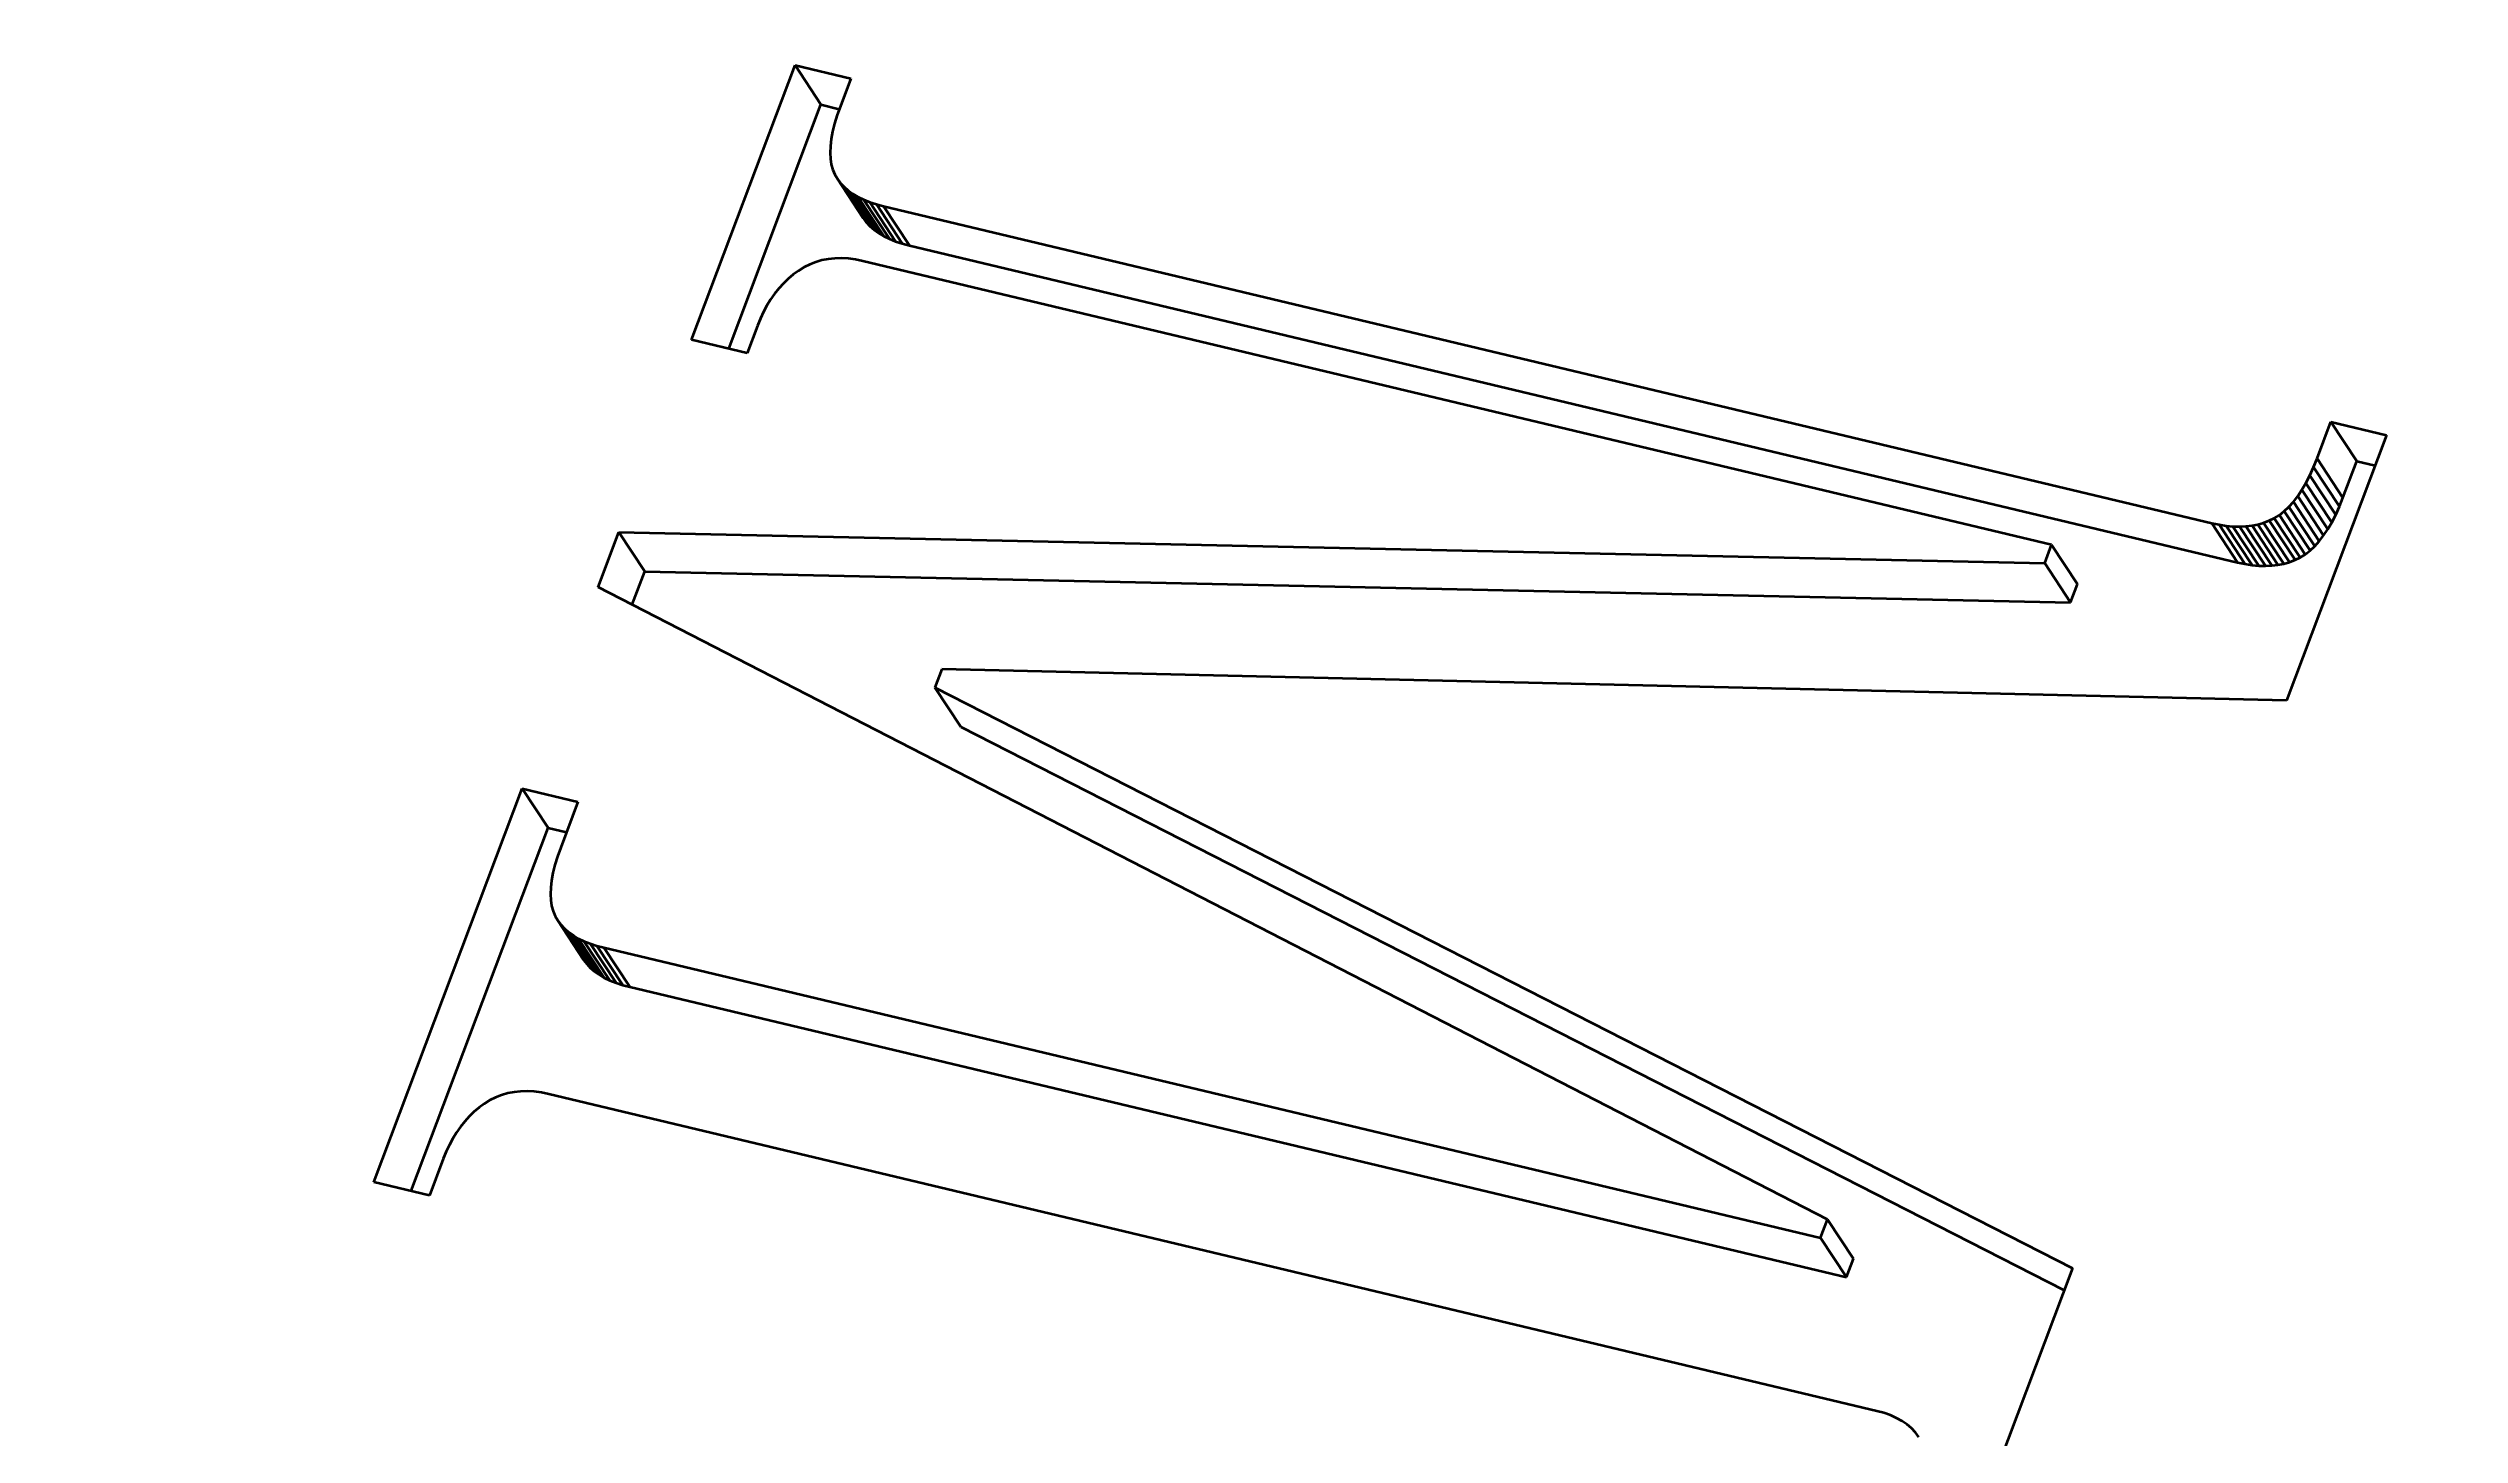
# Model space of a CAD drawing. Header units: millimetres. Extents: x 9439 to 18429, y 1498 to 3280.
# Drawn here: x 11097.46 to 11103.57, y 2332.71 to 2336.22 of the extents above; entities that cross this region are included whole.
import ezdxf

# ---------------------------------------------------------------- set-up
doc = ezdxf.new("R2010")
doc.units = ezdxf.units.MM
doc.layers.add('word_dim', color=253, linetype='Continuous')
doc.styles.get("Standard").update_dxf_attribs({"font": 'romans.shx', "bigfont": 'bigfont.shx'})
doc.dimstyles.new('RS1-6', dxfattribs={"dimscale": 6, "dimtxt": 3.5, "dimasz": 3, "dimexe": 1, "dimexo": 0, "dimgap": 1, "dimtad": 3, "dimdsep": 46, "dimtxsty": 'Standard', "dimblk1": 'OPEN', "dimblk2": 'OPEN', "dimsah": 1, "dimcen": 0, "dimclrd": 256, "dimclre": 256, "dimclrt": 3, "dimadec": 0, "dimazin": 0, "dimtfac": 1, "dimtmove": 0, "dimatfit": 3, "dimldrblk": 'OPEN', "dimfxl": 0, "dimtolj": 1, "dimtzin": 0, "dimarcsym": 0})

# ---------------------------------------------------------------- blocks, each defined once
blk = doc.blocks.new('A$C283119B7')
at = {"color": 7, "lineweight": 35, "ltscale": 0.018579}
blk.add_line((-77.0014, 215.4693), (-76.739, 216.1647), dxfattribs=at)
at = {"color": 7, "lineweight": 35, "ltscale": 0.003627}
for p, q in [((-76.739, 216.1647), (-76.5979, 216.131)), ((-76.8603, 215.4357), (-77.0014, 215.4693)), ((-72.85, 215.2619), (-72.7089, 215.2282)), ((-77.4297, 214.3336), (-77.2886, 214.2999)), ((-77.6645, 213.3033), (-77.8056, 213.337))]:
    blk.add_line(p, q, dxfattribs=at)
at = {"color": 7, "lineweight": 35, "ltscale": 0.002981}
for p, q in [((-76.739, 216.1647), (-76.6735, 216.0651)), ((-76.6317, 215.8768), (-76.5662, 215.7772)), ((-76.6239, 215.8663), (-76.5584, 215.7667)), ((-76.6148, 215.8566), (-76.5492, 215.757)), ((-76.5329, 215.8128), (-76.4673, 215.7132)), ((-72.85, 215.2619), (-72.7845, 215.1623)), ((-72.8849, 215.1692), (-72.8194, 215.0696)), ((-72.9233, 215.0894), (-72.8577, 214.9898)), ((-73.0202, 215.0064), (-72.9546, 214.9068)), ((-72.9805, 215.026), (-72.915, 214.9264)), ((-72.9563, 215.0465), (-72.8908, 214.9469)), ((-73.1518, 215.0055), (-73.0862, 214.9059)), ((-73.0651, 214.9974), (-72.9995, 214.8978)), ((-73.5745, 214.9042), (-73.5089, 214.8046)), ((-76.3847, 214.5896), (-76.3191, 214.4899)), ((-77.4297, 214.3336), (-77.3642, 214.234)), ((-77.3321, 213.989), (-77.2665, 213.8894)), ((-77.3229, 213.9792), (-77.2574, 213.8796)), ((-77.3125, 213.9701), (-77.247, 213.8705)), ((-77.3008, 213.9618), (-77.2353, 213.8622)), ((-77.2878, 213.9541), (-77.2222, 213.8545)), ((-77.2735, 213.9472), (-77.2079, 213.8476)), ((-74.1421, 213.1954), (-74.0766, 213.0958))]:
    blk.add_line(p, q, dxfattribs=at)
at = {"color": 7, "lineweight": 35, "ltscale": 0.001858}
blk.add_line((-76.5979, 216.131), (-76.6242, 216.0615), dxfattribs=at)
at = {"color": 7, "lineweight": 35, "ltscale": 0.01652}
blk.add_line((-76.9067, 215.4467), (-76.6735, 216.0651), dxfattribs=at)
at = {"color": 7, "lineweight": 35, "ltscale": 0.001199}
blk.add_line((-76.6735, 216.0651), (-76.6269, 216.0539), dxfattribs=at)
at = {"color": 7, "lineweight": 35, "ltscale": 0.000599967}
blk.add_line((-76.6242, 216.0615), (-76.6322, 216.0389), dxfattribs=at)
at = {"color": 7, "lineweight": 35, "ltscale": 0.000486202}
blk.add_line((-76.6437, 215.9972), (-76.6474, 215.9781), dxfattribs=at)
at = {"color": 7, "lineweight": 35, "ltscale": 0.000521815}
blk.add_line((-76.6387, 216.0174), (-76.6437, 215.9972), dxfattribs=at)
at = {"color": 7, "lineweight": 35, "ltscale": 0.0005592}
blk.add_line((-76.6322, 216.0389), (-76.6387, 216.0174), dxfattribs=at)
at = {"color": 7, "lineweight": 35, "ltscale": 0.000420207}
blk.add_line((-76.6496, 215.9602), (-76.6503, 215.9434), dxfattribs=at)
at = {"color": 7, "lineweight": 35, "ltscale": 0.000390066}
blk.add_line((-76.6503, 215.9434), (-76.6494, 215.9278), dxfattribs=at)
at = {"color": 7, "lineweight": 35, "ltscale": 0.000451202}
blk.add_line((-76.6474, 215.9781), (-76.6496, 215.9602), dxfattribs=at)
at = {"color": 7, "lineweight": 35, "ltscale": 0.000365216}
blk.add_line((-76.6494, 215.9278), (-76.6473, 215.9134), dxfattribs=at)
at = {"color": 7, "lineweight": 35, "ltscale": 0.000344824}
blk.add_line((-76.6473, 215.9134), (-76.6435, 215.9001), dxfattribs=at)
at = {"color": 7, "lineweight": 35, "ltscale": 0.000328627}
blk.add_line((-76.6435, 215.9001), (-76.6383, 215.888), dxfattribs=at)
at = {"color": 7, "lineweight": 35, "ltscale": 0.000324238}
blk.add_line((-76.6383, 215.888), (-76.6317, 215.8768), dxfattribs=at)
at = {"color": 7, "lineweight": 35, "ltscale": 0.000326539}
blk.add_line((-76.6317, 215.8768), (-76.6239, 215.8663), dxfattribs=at)
at = {"color": 7, "lineweight": 35, "ltscale": 0.000334165}
for p, q in [((-76.6239, 215.8663), (-76.6148, 215.8566)), ((-77.2665, 213.8894), (-77.2574, 213.8796))]:
    blk.add_line(p, q, dxfattribs=at)
at = {"color": 7, "lineweight": 35, "ltscale": 0.000344682}
for p, q in [((-76.6148, 215.8566), (-76.6044, 215.8475)), ((-77.3229, 213.9792), (-77.3125, 213.9701)), ((-77.2574, 213.8796), (-77.247, 213.8705))]:
    blk.add_line(p, q, dxfattribs=at)
at = {"color": 7, "lineweight": 35, "ltscale": 0.000359682}
for p, q in [((-76.6044, 215.8475), (-76.5927, 215.8392)), ((-76.5387, 215.7479), (-76.527, 215.7396)), ((-77.3125, 213.9701), (-77.3008, 213.9618)), ((-77.247, 213.8705), (-77.2353, 213.8622))]:
    blk.add_line(p, q, dxfattribs=at)
at = {"color": 7, "lineweight": 35, "ltscale": 0.002983}
for p, q in [((-76.6044, 215.8475), (-76.5387, 215.7479)), ((-76.5927, 215.8392), (-76.527, 215.7396)), ((-76.5797, 215.8315), (-76.5141, 215.7319)), ((-76.5653, 215.8246), (-76.4997, 215.725)), ((-76.5148, 215.808), (-76.4491, 215.7084)), ((-72.894, 215.1468), (-72.8283, 215.0472)), ((-72.934, 215.0735), (-72.8683, 214.9739)), ((-73.0065, 215.0117), (-72.9408, 214.9121)), ((-72.9933, 215.0181), (-72.9276, 214.9185)), ((-72.945, 215.0592), (-72.8793, 214.9596)), ((-77.185, 214.9826), (-77.1193, 214.883)), ((-73.557, 214.9506), (-73.4914, 214.851)), ((-73.1154, 214.9988), (-73.0497, 214.8992)), ((-73.0981, 214.9972), (-73.0324, 214.8976)), ((-73.0346, 215.0023), (-72.9689, 214.9027)), ((-77.34, 213.9994), (-77.2743, 213.8998)), ((-77.258, 213.941), (-77.1923, 213.8414)), ((-77.2411, 213.9354), (-77.1754, 213.8358)), ((-74.1247, 213.2418), (-74.059, 213.1422))]:
    blk.add_line(p, q, dxfattribs=at)
at = {"color": 7, "lineweight": 35, "ltscale": 0.000375773}
blk.add_line((-76.5927, 215.8392), (-76.5797, 215.8315), dxfattribs=at)
at = {"color": 7, "lineweight": 35, "ltscale": 0.000399589}
for p, q in [((-76.5797, 215.8315), (-76.5653, 215.8246)), ((-76.5141, 215.7319), (-76.4997, 215.725))]:
    blk.add_line(p, q, dxfattribs=at)
at = {"color": 7, "lineweight": 35, "ltscale": 0.000420773}
blk.add_line((-76.5653, 215.8246), (-76.5497, 215.8183), dxfattribs=at)
at = {"color": 7, "lineweight": 35, "ltscale": 0.000443264}
for p, q in [((-76.5497, 215.8183), (-76.5329, 215.8128)), ((-77.258, 213.941), (-77.2411, 213.9354)), ((-77.1923, 213.8414), (-77.1754, 213.8358))]:
    blk.add_line(p, q, dxfattribs=at)
at = {"color": 7, "lineweight": 35, "ltscale": 0.002979}
for p, q in [((-76.5497, 215.8183), (-76.4843, 215.7187)), ((-72.913, 215.1069), (-72.8476, 215.0073)), ((-72.9032, 215.1261), (-72.8378, 215.0265)), ((-72.9682, 215.0354), (-72.9027, 214.9358)), ((-73.1332, 215.0016), (-73.0678, 214.902)), ((-73.0812, 214.9967), (-73.0158, 214.8971)), ((-73.0495, 214.9992), (-72.984, 214.8996)), ((-77.2228, 213.9306), (-77.1574, 213.831))]:
    blk.add_line(p, q, dxfattribs=at)
at = {"color": 7, "lineweight": 35, "ltscale": 0.000467568}
blk.add_line((-76.5329, 215.8128), (-76.5148, 215.808), dxfattribs=at)
at = {"color": 7, "lineweight": 35, "ltscale": 0.086436}
blk.add_line((-76.5148, 215.808), (-73.1518, 215.0055), dxfattribs=at)
at = {"color": 7, "lineweight": 35, "ltscale": 0.000326463}
for p, q in [((-76.5662, 215.7772), (-76.5584, 215.7667)), ((-77.2743, 213.8998), (-77.2665, 213.8894))]:
    blk.add_line(p, q, dxfattribs=at)
at = {"color": 7, "lineweight": 35, "ltscale": 0.000334234}
for p, q in [((-76.5584, 215.7667), (-76.5492, 215.757)), ((-77.3321, 213.989), (-77.3229, 213.9792))]:
    blk.add_line(p, q, dxfattribs=at)
at = {"color": 7, "lineweight": 35, "ltscale": 0.000346984}
blk.add_line((-76.5492, 215.757), (-76.5387, 215.7479), dxfattribs=at)
at = {"color": 7, "lineweight": 35, "ltscale": 0.000375724}
blk.add_line((-76.527, 215.7396), (-76.5141, 215.7319), dxfattribs=at)
at = {"color": 7, "lineweight": 35, "ltscale": 0.000415113}
blk.add_line((-76.4997, 215.725), (-76.4843, 215.7187), dxfattribs=at)
at = {"color": 7, "lineweight": 35, "ltscale": 0.000446165}
blk.add_line((-76.4843, 215.7187), (-76.4673, 215.7132), dxfattribs=at)
at = {"color": 7, "lineweight": 35, "ltscale": 0.000470517}
blk.add_line((-76.4673, 215.7132), (-76.4491, 215.7084), dxfattribs=at)
at = {"color": 7, "lineweight": 35, "ltscale": 0.086434}
for p, q in [((-76.4491, 215.7084), (-73.0862, 214.9059)), ((-73.9998, 212.7572), (-77.3627, 213.5597))]:
    blk.add_line(p, q, dxfattribs=at)
at = {"color": 7, "lineweight": 35, "ltscale": 0.000419122}
blk.add_line((-76.7564, 215.6241), (-76.7685, 215.6125), dxfattribs=at)
at = {"color": 7, "lineweight": 35, "ltscale": 0.000418213}
blk.add_line((-76.7436, 215.6348), (-76.7564, 215.6241), dxfattribs=at)
at = {"color": 7, "lineweight": 35, "ltscale": 0.000415421}
for p, q in [((-76.7301, 215.6446), (-76.7436, 215.6348)), ((-77.5258, 213.5355), (-77.5392, 213.5257))]:
    blk.add_line(p, q, dxfattribs=at)
at = {"color": 7, "lineweight": 35, "ltscale": 0.000412}
blk.add_line((-76.7161, 215.6533), (-76.7301, 215.6446), dxfattribs=at)
at = {"color": 7, "lineweight": 35, "ltscale": 0.000406323}
blk.add_line((-76.7016, 215.6606), (-76.7161, 215.6533), dxfattribs=at)
at = {"color": 7, "lineweight": 35, "ltscale": 0.000406057}
blk.add_line((-76.6864, 215.6664), (-76.7016, 215.6606), dxfattribs=at)
at = {"color": 7, "lineweight": 35, "ltscale": 0.00040065}
blk.add_line((-76.6711, 215.6709), (-76.6864, 215.6664), dxfattribs=at)
at = {"color": 7, "lineweight": 35, "ltscale": 0.00041028}
blk.add_line((-76.6549, 215.6741), (-76.6711, 215.6709), dxfattribs=at)
at = {"color": 7, "lineweight": 35, "ltscale": 0.000417272}
blk.add_line((-76.6383, 215.6758), (-76.6549, 215.6741), dxfattribs=at)
at = {"color": 7, "lineweight": 35, "ltscale": 0.00042734}
blk.add_line((-76.6212, 215.6761), (-76.6383, 215.6758), dxfattribs=at)
at = {"color": 7, "lineweight": 35, "ltscale": 0.000437149}
blk.add_line((-76.6038, 215.6751), (-76.6212, 215.6761), dxfattribs=at)
at = {"color": 7, "lineweight": 35, "ltscale": 0.000455689}
blk.add_line((-76.5857, 215.6727), (-76.6038, 215.6751), dxfattribs=at)
at = {"color": 7, "lineweight": 35, "ltscale": 0.00047355}
blk.add_line((-76.5672, 215.6689), (-76.5857, 215.6727), dxfattribs=at)
at = {"color": 7, "lineweight": 35, "ltscale": 0.077366}
blk.add_line((-73.557, 214.9506), (-76.5672, 215.6689), dxfattribs=at)
at = {"color": 7, "lineweight": 35, "ltscale": 0.000460855}
blk.add_line((-76.81, 215.5567), (-76.8186, 215.5404), dxfattribs=at)
at = {"color": 7, "lineweight": 35, "ltscale": 0.000447585}
blk.add_line((-76.8007, 215.572), (-76.81, 215.5567), dxfattribs=at)
at = {"color": 7, "lineweight": 35, "ltscale": 0.000440424}
blk.add_line((-76.7906, 215.5864), (-76.8007, 215.572), dxfattribs=at)
at = {"color": 7, "lineweight": 35, "ltscale": 0.000430866}
blk.add_line((-76.7798, 215.5999), (-76.7906, 215.5864), dxfattribs=at)
at = {"color": 7, "lineweight": 35, "ltscale": 0.000423573}
blk.add_line((-76.7685, 215.6125), (-76.7798, 215.5999), dxfattribs=at)
at = {"color": 7, "lineweight": 35, "ltscale": 0.001859}
blk.add_line((-76.8339, 215.5052), (-76.8603, 215.4357), dxfattribs=at)
at = {"color": 7, "lineweight": 35, "ltscale": 0.00048816}
blk.add_line((-76.8266, 215.5233), (-76.8339, 215.5052), dxfattribs=at)
at = {"color": 7, "lineweight": 35, "ltscale": 0.000472088}
blk.add_line((-76.8186, 215.5404), (-76.8266, 215.5233), dxfattribs=at)
at = {"color": 7, "lineweight": 35, "ltscale": 0.002476}
for p, q in [((-72.8849, 215.1692), (-72.85, 215.2619)), ((-72.8194, 215.0696), (-72.7845, 215.1623)), ((-77.6296, 213.396), (-77.6645, 213.3033))]:
    blk.add_line(p, q, dxfattribs=at)
at = {"color": 7, "lineweight": 35, "ltscale": 0.017959}
blk.add_line((-72.7089, 215.2282), (-72.9624, 214.5561), dxfattribs=at)
at = {"color": 7, "lineweight": 35, "ltscale": 0.000567935}
blk.add_line((-72.9032, 215.1261), (-72.894, 215.1468), dxfattribs=at)
at = {"color": 7, "lineweight": 35, "ltscale": 0.000603464}
blk.add_line((-72.894, 215.1468), (-72.8849, 215.1692), dxfattribs=at)
at = {"color": 7, "lineweight": 35, "ltscale": 0.001195}
for p, q in [((-72.7845, 215.1623), (-72.7379, 215.1512)), ((-77.3642, 214.234), (-77.3177, 214.2229))]:
    blk.add_line(p, q, dxfattribs=at)
at = {"color": 7, "lineweight": 35, "ltscale": 0.000451381}
for p, q in [((-72.945, 215.0592), (-72.934, 215.0735)), ((-72.8793, 214.9596), (-72.8683, 214.9739))]:
    blk.add_line(p, q, dxfattribs=at)
at = {"color": 7, "lineweight": 35, "ltscale": 0.000479551}
blk.add_line((-72.934, 215.0735), (-72.9233, 215.0894), dxfattribs=at)
at = {"color": 7, "lineweight": 35, "ltscale": 0.000507768}
blk.add_line((-72.9233, 215.0894), (-72.913, 215.1069), dxfattribs=at)
at = {"color": 7, "lineweight": 35, "ltscale": 0.000537232}
for p, q in [((-72.913, 215.1069), (-72.9032, 215.1261)), ((-72.8476, 215.0073), (-72.8378, 215.0265))]:
    blk.add_line(p, q, dxfattribs=at)
at = {"color": 7, "lineweight": 35, "ltscale": 0.00060224}
blk.add_line((-72.8283, 215.0472), (-72.8194, 215.0696), dxfattribs=at)
at = {"color": 7, "lineweight": 35, "ltscale": 0.000374626}
blk.add_line((-73.0346, 215.0023), (-73.0202, 215.0064), dxfattribs=at)
at = {"color": 7, "lineweight": 35, "ltscale": 0.000366603}
blk.add_line((-73.0202, 215.0064), (-73.0065, 215.0117), dxfattribs=at)
at = {"color": 7, "lineweight": 35, "ltscale": 0.000366928}
for p, q in [((-73.0065, 215.0117), (-72.9933, 215.0181)), ((-72.9408, 214.9121), (-72.9276, 214.9185))]:
    blk.add_line(p, q, dxfattribs=at)
at = {"color": 7, "lineweight": 35, "ltscale": 0.000375615}
blk.add_line((-72.9933, 215.0181), (-72.9805, 215.026), dxfattribs=at)
at = {"color": 7, "lineweight": 35, "ltscale": 0.00038828}
blk.add_line((-72.9805, 215.026), (-72.9682, 215.0354), dxfattribs=at)
at = {"color": 7, "lineweight": 35, "ltscale": 0.000405374}
blk.add_line((-72.9682, 215.0354), (-72.9563, 215.0465), dxfattribs=at)
at = {"color": 7, "lineweight": 35, "ltscale": 0.000425062}
blk.add_line((-72.9563, 215.0465), (-72.945, 215.0592), dxfattribs=at)
at = {"color": 7, "lineweight": 35, "ltscale": 0.000506234}
blk.add_line((-72.8577, 214.9898), (-72.8476, 215.0073), dxfattribs=at)
at = {"color": 7, "lineweight": 35, "ltscale": 0.000570454}
blk.add_line((-72.8378, 215.0265), (-72.8283, 215.0472), dxfattribs=at)
at = {"color": 7, "lineweight": 35, "ltscale": 0.003717}
blk.add_line((-77.2375, 214.8435), (-77.185, 214.9826), dxfattribs=at)
at = {"color": 7, "lineweight": 35, "ltscale": 0.090283}
blk.add_line((-77.185, 214.9826), (-73.5745, 214.9042), dxfattribs=at)
at = {"color": 7, "lineweight": 35, "ltscale": 0.001238}
for p, q in [((-73.5745, 214.9042), (-73.557, 214.9506)), ((-76.3672, 214.6359), (-76.3847, 214.5896))]:
    blk.add_line(p, q, dxfattribs=at)
at = {"color": 7, "lineweight": 35, "ltscale": 0.000474075}
blk.add_line((-73.1518, 215.0055), (-73.1332, 215.0016), dxfattribs=at)
at = {"color": 7, "lineweight": 35, "ltscale": 0.000450933}
blk.add_line((-73.1332, 215.0016), (-73.1154, 214.9988), dxfattribs=at)
at = {"color": 7, "lineweight": 35, "ltscale": 0.000435179}
for p, q in [((-73.1154, 214.9988), (-73.0981, 214.9972)), ((-73.0497, 214.8992), (-73.0324, 214.8976))]:
    blk.add_line(p, q, dxfattribs=at)
at = {"color": 7, "lineweight": 35, "ltscale": 0.000421314}
blk.add_line((-73.0981, 214.9972), (-73.0812, 214.9967), dxfattribs=at)
at = {"color": 7, "lineweight": 35, "ltscale": 0.000403198}
blk.add_line((-73.0812, 214.9967), (-73.0651, 214.9974), dxfattribs=at)
at = {"color": 7, "lineweight": 35, "ltscale": 0.00039332}
blk.add_line((-73.0651, 214.9974), (-73.0495, 214.9992), dxfattribs=at)
at = {"color": 7, "lineweight": 35, "ltscale": 0.00037988}
blk.add_line((-73.0495, 214.9992), (-73.0346, 215.0023), dxfattribs=at)
at = {"color": 7, "lineweight": 35, "ltscale": 0.000407607}
blk.add_line((-72.9027, 214.9358), (-72.8908, 214.9469), dxfattribs=at)
at = {"color": 7, "lineweight": 35, "ltscale": 0.000427105}
blk.add_line((-72.8908, 214.9469), (-72.8793, 214.9596), dxfattribs=at)
at = {"color": 7, "lineweight": 35, "ltscale": 0.000477849}
blk.add_line((-72.8683, 214.9739), (-72.8577, 214.9898), dxfattribs=at)
at = {"color": 7, "lineweight": 35, "ltscale": 0.000471109}
blk.add_line((-73.0862, 214.9059), (-73.0678, 214.902), dxfattribs=at)
at = {"color": 7, "lineweight": 35, "ltscale": 0.000456951}
blk.add_line((-73.0678, 214.902), (-73.0497, 214.8992), dxfattribs=at)
at = {"color": 7, "lineweight": 35, "ltscale": 0.000415213}
blk.add_line((-73.0324, 214.8976), (-73.0158, 214.8971), dxfattribs=at)
at = {"color": 7, "lineweight": 35, "ltscale": 0.000406247}
blk.add_line((-73.0158, 214.8971), (-72.9995, 214.8978), dxfattribs=at)
at = {"color": 7, "lineweight": 35, "ltscale": 0.00039029}
blk.add_line((-72.9995, 214.8978), (-72.984, 214.8996), dxfattribs=at)
at = {"color": 7, "lineweight": 35, "ltscale": 0.000385845}
blk.add_line((-72.984, 214.8996), (-72.9689, 214.9027), dxfattribs=at)
at = {"color": 7, "lineweight": 35, "ltscale": 0.00037172}
blk.add_line((-72.9689, 214.9027), (-72.9546, 214.9068), dxfattribs=at)
at = {"color": 7, "lineweight": 35, "ltscale": 0.000369415}
blk.add_line((-72.9546, 214.9068), (-72.9408, 214.9121), dxfattribs=at)
at = {"color": 7, "lineweight": 35, "ltscale": 0.000373065}
blk.add_line((-72.9276, 214.9185), (-72.915, 214.9264), dxfattribs=at)
at = {"color": 7, "lineweight": 35, "ltscale": 0.000385862}
blk.add_line((-72.915, 214.9264), (-72.9027, 214.9358), dxfattribs=at)
at = {"color": 7, "lineweight": 35, "ltscale": 0.087518}
blk.add_line((-74.1247, 213.2418), (-77.2375, 214.8435), dxfattribs=at)
at = {"color": 7, "lineweight": 35, "ltscale": 0.002244}
blk.add_line((-77.151, 214.7991), (-77.1193, 214.883), dxfattribs=at)
at = {"color": 7, "lineweight": 35, "ltscale": 0.09028}
blk.add_line((-77.1193, 214.883), (-73.5089, 214.8046), dxfattribs=at)
at = {"color": 7, "lineweight": 35, "ltscale": 0.001239}
for p, q in [((-73.5089, 214.8046), (-73.4914, 214.851)), ((-74.1421, 213.1954), (-74.1247, 213.2418))]:
    blk.add_line(p, q, dxfattribs=at)
at = {"color": 7, "lineweight": 35, "ltscale": 0.080845}
blk.add_line((-76.3847, 214.5896), (-73.5046, 213.1191), dxfattribs=at)
at = {"color": 7, "lineweight": 35, "ltscale": 0.085143}
blk.add_line((-72.9624, 214.5561), (-76.3672, 214.6359), dxfattribs=at)
at = {"color": 7, "lineweight": 35, "ltscale": 0.078421}
blk.add_line((-76.3191, 214.4899), (-73.5253, 213.0636), dxfattribs=at)
at = {"color": 7, "lineweight": 35, "ltscale": 0.026629}
blk.add_line((-77.8056, 213.337), (-77.4297, 214.3336), dxfattribs=at)
at = {"color": 7, "lineweight": 35, "ltscale": 0.003096}
blk.add_line((-77.2886, 214.2999), (-77.3323, 214.1841), dxfattribs=at)
at = {"color": 7, "lineweight": 35, "ltscale": 0.024572}
blk.add_line((-77.7111, 213.3144), (-77.3642, 214.234), dxfattribs=at)
at = {"color": 7, "lineweight": 35, "ltscale": 0.000560181}
blk.add_line((-77.3402, 214.1615), (-77.3468, 214.1401), dxfattribs=at)
at = {"color": 7, "lineweight": 35, "ltscale": 0.000598859}
blk.add_line((-77.3323, 214.1841), (-77.3402, 214.1615), dxfattribs=at)
at = {"color": 7, "lineweight": 35, "ltscale": 0.000451788}
blk.add_line((-77.3556, 214.1007), (-77.3577, 214.0827), dxfattribs=at)
at = {"color": 7, "lineweight": 35, "ltscale": 0.000486109}
blk.add_line((-77.352, 214.1198), (-77.3556, 214.1007), dxfattribs=at)
at = {"color": 7, "lineweight": 35, "ltscale": 0.000522555}
blk.add_line((-77.3468, 214.1401), (-77.352, 214.1198), dxfattribs=at)
at = {"color": 7, "lineweight": 35, "ltscale": 0.000419444}
blk.add_line((-77.3577, 214.0827), (-77.3584, 214.066), dxfattribs=at)
at = {"color": 7, "lineweight": 35, "ltscale": 0.000389876}
blk.add_line((-77.3584, 214.066), (-77.3576, 214.0504), dxfattribs=at)
at = {"color": 7, "lineweight": 35, "ltscale": 0.000365404}
blk.add_line((-77.3576, 214.0504), (-77.3554, 214.036), dxfattribs=at)
at = {"color": 7, "lineweight": 35, "ltscale": 0.000343907}
blk.add_line((-77.3554, 214.036), (-77.3517, 214.0227), dxfattribs=at)
at = {"color": 7, "lineweight": 35, "ltscale": 0.000329917}
blk.add_line((-77.3517, 214.0227), (-77.3465, 214.0106), dxfattribs=at)
at = {"color": 7, "lineweight": 35, "ltscale": 0.000322697}
blk.add_line((-77.3465, 214.0106), (-77.34, 213.9994), dxfattribs=at)
at = {"color": 7, "lineweight": 35, "ltscale": 0.000328221}
blk.add_line((-77.34, 213.9994), (-77.3321, 213.989), dxfattribs=at)
at = {"color": 7, "lineweight": 35, "ltscale": 0.000378451}
for p, q in [((-77.3008, 213.9618), (-77.2878, 213.9541)), ((-77.2353, 213.8622), (-77.2222, 213.8545))]:
    blk.add_line(p, q, dxfattribs=at)
at = {"color": 7, "lineweight": 35, "ltscale": 0.000397174}
for p, q in [((-77.2878, 213.9541), (-77.2735, 213.9472)), ((-77.2222, 213.8545), (-77.2079, 213.8476))]:
    blk.add_line(p, q, dxfattribs=at)
at = {"color": 7, "lineweight": 35, "ltscale": 0.000417621}
blk.add_line((-77.2735, 213.9472), (-77.258, 213.941), dxfattribs=at)
at = {"color": 7, "lineweight": 35, "ltscale": 0.000473687}
blk.add_line((-77.2411, 213.9354), (-77.2228, 213.9306), dxfattribs=at)
at = {"color": 7, "lineweight": 35, "ltscale": 0.07918}
blk.add_line((-77.2228, 213.9306), (-74.1421, 213.1954), dxfattribs=at)
at = {"color": 7, "lineweight": 35, "ltscale": 0.00042049}
blk.add_line((-77.2079, 213.8476), (-77.1923, 213.8414), dxfattribs=at)
at = {"color": 7, "lineweight": 35, "ltscale": 0.000467766}
blk.add_line((-77.1754, 213.8358), (-77.1574, 213.831), dxfattribs=at)
at = {"color": 7, "lineweight": 35, "ltscale": 0.079183}
blk.add_line((-77.1574, 213.831), (-74.0766, 213.0958), dxfattribs=at)
at = {"color": 7, "lineweight": 35, "ltscale": 0.0004151}
blk.add_line((-77.5116, 213.5441), (-77.5258, 213.5355), dxfattribs=at)
at = {"color": 7, "lineweight": 35, "ltscale": 0.000403168}
blk.add_line((-77.4972, 213.5514), (-77.5116, 213.5441), dxfattribs=at)
at = {"color": 7, "lineweight": 35, "ltscale": 0.000406091}
blk.add_line((-77.4821, 213.5573), (-77.4972, 213.5514), dxfattribs=at)
at = {"color": 7, "lineweight": 35, "ltscale": 0.000406512}
blk.add_line((-77.4665, 213.5618), (-77.4821, 213.5573), dxfattribs=at)
at = {"color": 7, "lineweight": 35, "ltscale": 0.000404289}
blk.add_line((-77.4506, 213.5649), (-77.4665, 213.5618), dxfattribs=at)
at = {"color": 7, "lineweight": 35, "ltscale": 0.000417361}
blk.add_line((-77.434, 213.5666), (-77.4506, 213.5649), dxfattribs=at)
at = {"color": 7, "lineweight": 35, "ltscale": 0.000427321}
blk.add_line((-77.4169, 213.567), (-77.434, 213.5666), dxfattribs=at)
at = {"color": 7, "lineweight": 35, "ltscale": 0.00044019}
blk.add_line((-77.3993, 213.5659), (-77.4169, 213.567), dxfattribs=at)
at = {"color": 7, "lineweight": 35, "ltscale": 0.000455702}
blk.add_line((-77.3813, 213.5635), (-77.3993, 213.5659), dxfattribs=at)
at = {"color": 7, "lineweight": 35, "ltscale": 0.000473359}
blk.add_line((-77.3627, 213.5597), (-77.3813, 213.5635), dxfattribs=at)
at = {"color": 7, "lineweight": 35, "ltscale": 0.000430941}
blk.add_line((-77.5754, 213.4907), (-77.5861, 213.4772), dxfattribs=at)
at = {"color": 7, "lineweight": 35, "ltscale": 0.000423502}
blk.add_line((-77.564, 213.5033), (-77.5754, 213.4907), dxfattribs=at)
at = {"color": 7, "lineweight": 35, "ltscale": 0.000419783}
blk.add_line((-77.5519, 213.515), (-77.564, 213.5033), dxfattribs=at)
at = {"color": 7, "lineweight": 35, "ltscale": 0.000415264}
blk.add_line((-77.5392, 213.5257), (-77.5519, 213.515), dxfattribs=at)
at = {"color": 7, "lineweight": 35, "ltscale": 0.000474155}
blk.add_line((-77.6142, 213.4313), (-77.6222, 213.4141), dxfattribs=at)
at = {"color": 7, "lineweight": 35, "ltscale": 0.000460013}
blk.add_line((-77.6055, 213.4475), (-77.6142, 213.4313), dxfattribs=at)
at = {"color": 7, "lineweight": 35, "ltscale": 0.000449174}
blk.add_line((-77.5961, 213.4628), (-77.6055, 213.4475), dxfattribs=at)
at = {"color": 7, "lineweight": 35, "ltscale": 0.000438676}
blk.add_line((-77.5861, 213.4772), (-77.5961, 213.4628), dxfattribs=at)
at = {"color": 7, "lineweight": 35, "ltscale": 0.000488249}
blk.add_line((-77.6222, 213.4141), (-77.6296, 213.396), dxfattribs=at)
at = {"color": 7, "lineweight": 35, "ltscale": 0.00124}
blk.add_line((-74.0766, 213.0958), (-74.059, 213.1422), dxfattribs=at)
at = {"color": 7, "lineweight": 35, "ltscale": 0.019817}
blk.add_line((-73.5046, 213.1191), (-73.7842, 212.3774), dxfattribs=at)
at = {"color": 7, "lineweight": 35, "ltscale": 0.000468468}
blk.add_line((-73.9817, 212.7523), (-73.9998, 212.7572), dxfattribs=at)
at = {"color": 7, "lineweight": 35, "ltscale": 0.000443231}
blk.add_line((-73.965, 212.7464), (-73.9817, 212.7523), dxfattribs=at)
at = {"color": 7, "lineweight": 35, "ltscale": 0.00042075}
blk.add_line((-73.9496, 212.7396), (-73.965, 212.7464), dxfattribs=at)
at = {"color": 7, "lineweight": 35, "ltscale": 0.000400624}
blk.add_line((-73.9356, 212.7318), (-73.9496, 212.7396), dxfattribs=at)
at = {"color": 7, "lineweight": 35, "ltscale": 0.000382534}
blk.add_line((-73.923, 212.7231), (-73.9356, 212.7318), dxfattribs=at)
at = {"color": 7, "lineweight": 35, "ltscale": 0.000369696}
blk.add_line((-73.9118, 212.7135), (-73.923, 212.7231), dxfattribs=at)
at = {"color": 7, "lineweight": 35, "ltscale": 0.000361716}
blk.add_line((-73.9019, 212.7029), (-73.9118, 212.7135), dxfattribs=at)
at = {"color": 7, "lineweight": 35, "ltscale": 0.000356392}
blk.add_line((-73.8935, 212.6914), (-73.9019, 212.7029), dxfattribs=at)
at = {"color": 7, "lineweight": 35}
for centre, major_axis, start_param, end_param in [((-75.647, 213.1597), (-4.176, -2.7498), 0.69025, 6.973435), ((-73.7057, 210.2114), (-6.6816, -4.3996), 3.141573, 4.16751), ((-73.7582, 210.2911), (6.5145, 4.2896), 3.831842, 7.262301), ((-74.5976, 211.566), (4.9277, 3.2447), 3.141573, 6.283166), ((-73.7057, 210.2114), (-6.6816, -4.3996), 0.69025, 3.141573), ((-74.1779, 210.9286), (-5.22, -3.4372), 6.283166, 9.424759), ((-74.1779, 210.9286), (-4.9277, -3.2447), 6.283166, 9.424759), ((-73.7582, 210.2911), (-5.22, -3.4372), 0.69025, 3.141573), ((-73.0236, 209.1755), (-6.6816, -4.3996), 0.69025, 3.141573)]:
    blk.add_ellipse(centre, major_axis=major_axis, ratio=0.878887, start_param=start_param, end_param=end_param, dxfattribs=at)
blk = doc.blocks.new('aa1')
for p, q in [((-0.4, 0.06667), (0, 0)), ((0, 0), (-1, 0)), ((-0.4, -0.06667), (0, 0))]:
    blk.add_line(p, q)
blk = doc.blocks.new('aa2')
blk.add_circle((0, 0), 1)
blk = doc.blocks.new('*D285')
at = {"layer": 'DEFPOINTS', "color": 0, "linetype": 'Continuous', "ltscale": 2}
for p in [(11242.1446, 2587.7578), (11242.1446, 2587.7578), (11089.0097, 2301.3607)]:
    blk.add_point(p, dxfattribs=at)
at = {"layer": 'word_dim', "linetype": 'Continuous', "lineweight": -2, "ltscale": 2}
blk.add_line((11110.2282, 2341.0441), (11220.9261, 2548.0744), dxfattribs=at)
at = {"layer": 'word_dim', "linetype": 'Continuous', "lineweight": -2, "ltscale": 2, "xscale": 45, "yscale": 45, "zscale": 45}
for name, p, rotation in [('aa2', (11242.1446, 2587.7578), 61.86684008848732), ('aa1', (11089.0097, 2301.3607), 241.8668400884873)]:
    blk.add_blockref(name, p, dxfattribs=dict(at, rotation=rotation))
at = {"layer": 'word_dim', "color": 3, "linetype": 'Continuous', "ltscale": 2, "insert": (11165.5772, 2444.5592), "char_height": 0.000006, "attachment_point": 5, "rotation": 61.86684}
blk.add_mtext('\\A1;324.77', dxfattribs=at)
blk = doc.blocks.new('_Open')
at = {"color": 0, "lineweight": -2}
for p, q in [((-1, 0.16667), (0, 0)), ((-1, -0.16667), (0, 0)), ((0, 0), (-1, 0))]:
    blk.add_line(p, q, dxfattribs=at)

msp = doc.modelspace()

# ---------------------------------------------------------------- block references
at = {"layer": 'word_dim', "linetype": 'Continuous', "ltscale": 2}
msp.add_blockref('A$C283119B7', (11176.0896, 2120.0081), dxfattribs=at)

# ---------------------------------------------------------------- dimensions: what is measured, and where the dimension line sits
at = {"layer": 'word_dim', "color": 3, "linetype": 'Continuous', "ltscale": 2}
dim = msp.add_aligned_dim(p1=(11089.0097, 2301.3607), p2=(11242.1446, 2587.7578), distance=0, dimstyle='RS1-6', override={"dimtxt": 1e-06, "dimasz": 7.5, "dimgap": 0, "dimblk1": 'aa1', "dimblk2": 'aa2', "dimse1": 1, "dimse2": 1}, dxfattribs=at)
dim.commit()
dim.dimension.update_dxf_attribs({"geometry": '*D285', "text_midpoint": (11165.5772, 2444.5592)})

doc.saveas('drawing.dxf')
